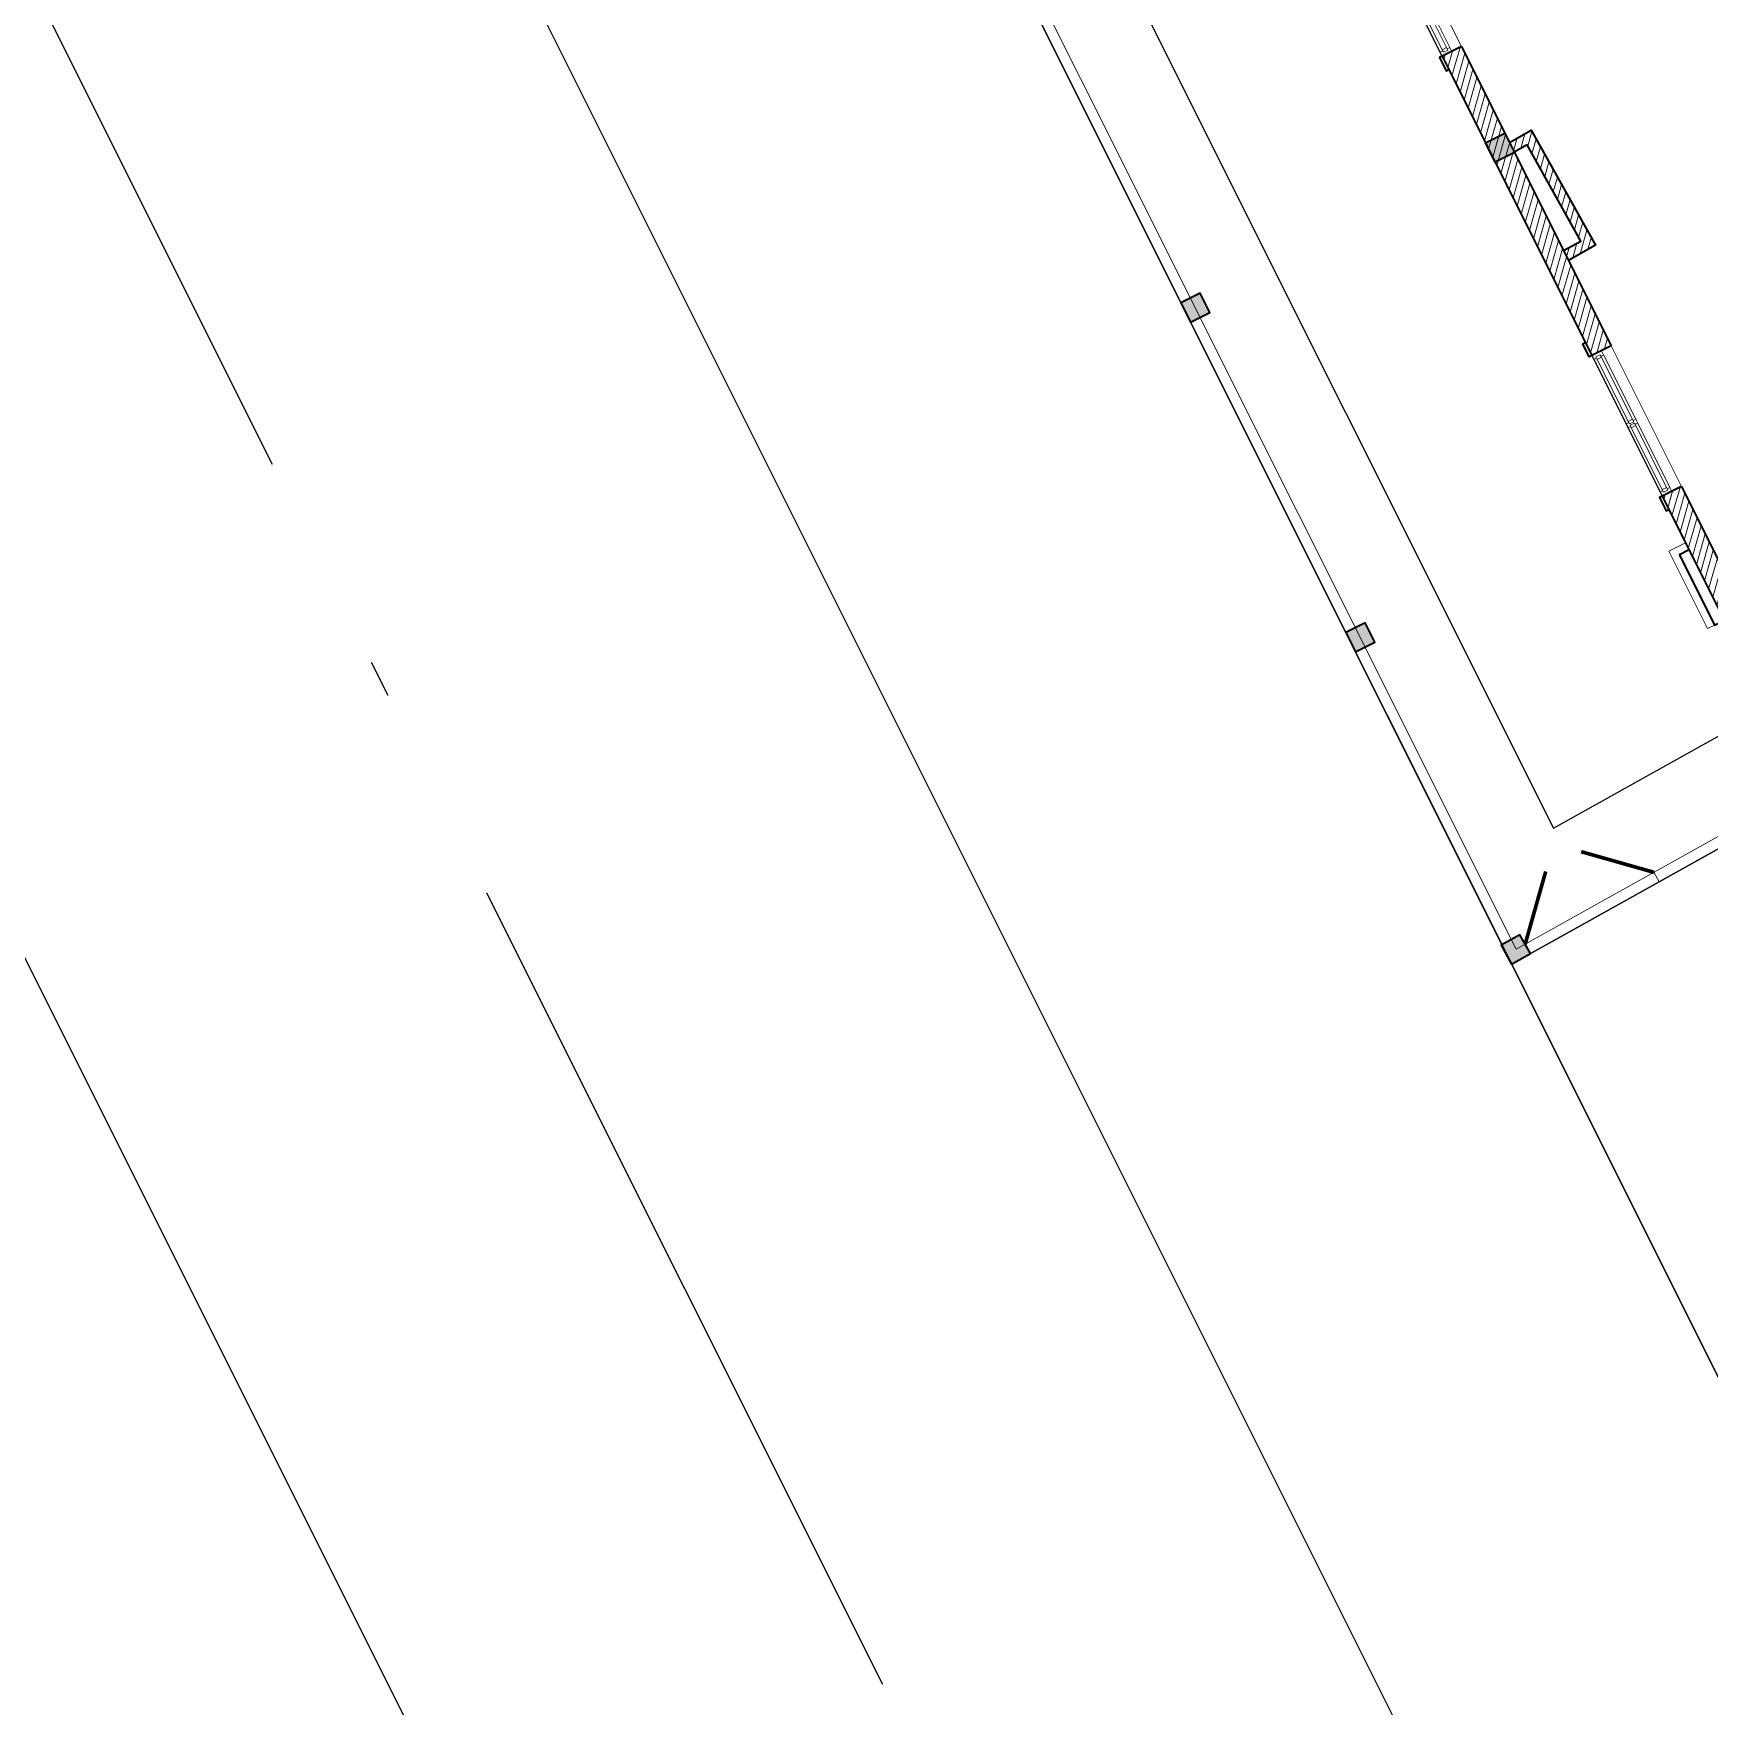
# Model space of a CAD drawing. Header units: millimetres. Extents: x 567980 to 569372, y 2065777 to 2066674.
# Drawn here: x 568962.33 to 568979.37, y 2066240.97 to 2066257.99 of the extents above; entities that cross this region are included whole.
import ezdxf

# ---------------------------------------------------------------- set-up
doc = ezdxf.new("R2010")
doc.units = ezdxf.units.MM
doc.linetypes.add('ACAD_ISO10W100', pattern=[18.5, 12, -3, 0.5, -3])
doc.linetypes.add('CENTER', pattern=[3, 1.5, -0.5, 0.5, -0.5])
for name, color, linetype, lineweight in [('A-COT VACH', 2, 'Continuous', 35), ('A-CUA', 25, 'Continuous', 5), ('A-HATCH', 251, 'Continuous', 5), ('A-NET THAY', 125, 'Continuous', 18), ('A-TUONG', 255, 'Continuous', 35), ('boDnv', 54, 'Continuous', 25)]:
    doc.layers.add(name, color=color, linetype=linetype, lineweight=lineweight)
for name, color, linetype in [('ChiaLo', 128, 'CENTER'), ('datOlienke', 42, 'Continuous'), ('LogDg', 7, 'Continuous'), ('LoLK', 6, 'Continuous'), ('QUYEN', 7, 'Continuous'), ('TimDg', 222, 'Continuous'), ('ViaHeS', 32, 'Continuous')]:
    doc.layers.add(name, color=color, linetype=linetype)
doc.styles.add('rms', font='romans.shx', dxfattribs={"width": 0.7, "bigfont": 'vns.shx'})
doc.linetypes.add('ADL', pattern='A,0.125,-0.15,["++",rms,S=0.5,R=0,X=0,Y=-0.2245],-1.35,1.125', length=2.75)

# ---------------------------------------------------------------- blocks, each defined once
blk = doc.blocks.new('NEN')
at = {"layer": 'boDnv', "color": 10, "linetype": 'ADL', "ltscale": 0.25}
blk.add_lwpolyline([(447.024, -28.766, 0.001711), (440.579, -16.796), (434.623, -15.073), (276.129, -103.512), (274.235, -109.654), (280.307, -121.793)], format="xyb", close=True, dxfattribs=at)
at = {"layer": 'ChiaLo', "ltscale": 5}
blk.add_lwpolyline([(352.49, -59.758), (362.235, -77.223), (279.9, -123.165)], dxfattribs=at)
at = {"layer": 'datOlienke'}
blk.add_lwpolyline([(448.369, -29.161, 0.001887), (441.258, -15.951), (434.5, -13.997), (275.291, -102.834), (273.162, -109.742), (279.88, -123.176)], format="xyb", close=True, dxfattribs=at)
at = {"layer": 'LogDg'}
for points in [[(462.182, -42.484, 0.004173), (446.541, -13.107, 0.41755), (435.613, -9.94), (272.325, -101.054, 0.401037), (269.068, -111.618), (286.084, -145.639, 0.427514), (297.137, -149.047), (456.991, -59.849, 0.406017), (462.182, -42.484)], [(49.536, -260.065, -0.269945), (34.095, -247.153), (22.999, -216.476, -0.362457), (26.499, -206.84), (119.685, -152.625, -0.414384), (136.095, -156.969), (142.222, -167.514, 0.414214), (153.158, -170.413), (250.593, -113.801, -0.432664), (261.767, -117.14), (278.799, -151.193, -0.396001), (275.663, -161.688), (133.439, -244.323, -0.012999), (88.371, -268.964, -0.278117), (67.767, -267.557, 0.110848), (49.536, -260.065)]]:
    blk.add_lwpolyline(points, format="xyb", dxfattribs=at)
at = {"layer": 'LoLK'}
blk.add_lwpolyline([(279.137, -100.688), (275.291, -102.834), (273.162, -109.742), (279.88, -123.176), (288.882, -118.153)], close=True, dxfattribs=at)
at = {"layer": 'TimDg', "linetype": 'ACAD_ISO10W100', "ltscale": 0.75}
blk.add_lwpolyline([(335.549, -254.599), (124.099, 168.176)], dxfattribs=at)
at = {"layer": 'ViaHeS'}
blk.add_lwpolyline([(441.258, -15.951), (434.5, -13.997), (275.291, -102.834), (273.162, -109.742), (288.93, -141.269), (295.49, -143.229), (301.319, -139.843), (453.888, -54.71), (456.773, -45.088, 0.004151)], format="xyb", close=True, dxfattribs=at)
blk.add_lwpolyline([(450.717, -33.576), (448.369, -29.161), (279.88, -123.176), (282.119, -127.653), (450.717, -33.576)], dxfattribs=at)
blk = doc.blocks.new('NEN A')
at = {"layer": 'datOlienke'}
blk.add_lwpolyline([(7.63, 25, 0.001887), (7.857, 40), (2.908, 45), (-179.409, 45), (-184.635, 40.005), (-185.313, 25)], format="xyb", close=True, dxfattribs=at)
at = {"layer": 'LoLK'}
blk.add_lwpolyline([(-175.005, 45), (-179.409, 45), (-184.635, 40.005), (-185.313, 25), (-175.005, 25)], close=True, dxfattribs=at)
blk = doc.blocks.new('*U416')
at = {"layer": 'A-CUA', "color": 32}
for points in [[(60, -40), (45, -40), (45, -10), (0, -10), (0, -40), (0, -40), (0, -90), (0, -90), (0, -120), (45, -120), (45, -90), (60, -90)], [(30, -90), (60, -90), (60, -40), (30, -40)], [(793, -90), (763, -90), (763, -40), (793, -40)], [(822, -90), (807, -90), (807, -40), (822, -40), (822, -10), (777, -10), (777, -40), (793, -40), (793, -90), (777, -90), (777, -120), (822, -120)], [(807, -90), (837, -90), (837, -40), (807, -40)], [(1540, -40), (1555, -40), (1555, -10), (1600, -10), (1600, -40), (1600, -40), (1600, -90), (1600, -90), (1600, -120), (1555, -120), (1555, -90), (1540, -90)], [(1570, -90), (1540, -90), (1540, -40), (1570, -40)]]:
    blk.add_lwpolyline(points, close=True, dxfattribs=at)
at = {"layer": 'A-CUA', "color": 37, "lineweight": -2}
for points in [[(45, -10), (777, -10), (777, -40), (45, -40)], [(45, -90), (777, -90), (777, -120), (45, -120)], [(1555, -10), (822, -10), (822, -40), (1555, -40)], [(1555, -90), (822, -90), (822, -120), (1555, -120)]]:
    blk.add_lwpolyline(points, close=True, dxfattribs=at)
blk = doc.blocks.new('*U413')
at = {"layer": 'A-CUA', "color": 32}
for points in [[(60, -40), (45, -40), (45, -10), (0, -10), (0, -40), (0, -40), (0, -90), (0, -90), (0, -120), (45, -120), (45, -90), (60, -90)], [(30, -90), (60, -90), (60, -40), (30, -40)], [(800, -90), (770, -90), (770, -40), (800, -40)], [(830, -90), (815, -90), (815, -40), (830, -40), (830, -10), (785, -10), (785, -40), (800, -40), (800, -90), (785, -90), (785, -120), (830, -120)], [(815, -90), (845, -90), (845, -40), (815, -40)], [(1585, -90), (1555, -90), (1555, -40), (1585, -40)], [(1615, -90), (1600, -90), (1600, -40), (1615, -40), (1615, -10), (1570, -10), (1570, -40), (1585, -40), (1585, -90), (1570, -90), (1570, -120), (1615, -120)], [(1600, -90), (1630, -90), (1630, -40), (1600, -40)], [(2340, -40), (2355, -40), (2355, -10), (2400, -10), (2400, -40), (2400, -40), (2400, -90), (2400, -90), (2400, -120), (2355, -120), (2355, -90), (2340, -90)], [(2370, -90), (2340, -90), (2340, -40), (2370, -40)]]:
    blk.add_lwpolyline(points, close=True, dxfattribs=at)
at = {"layer": 'A-CUA', "color": 37, "lineweight": -2}
for points in [[(45, -10), (785, -10), (785, -40), (45, -40)], [(45, -90), (785, -90), (785, -120), (45, -120)], [(830, -10), (1570, -10), (1570, -40), (830, -40)], [(1570, -90), (830, -90), (830, -120), (1570, -120)], [(2355, -10), (1615, -10), (1615, -40), (2355, -40)], [(2355, -90), (1615, -90), (1615, -120), (2355, -120)]]:
    blk.add_lwpolyline(points, close=True, dxfattribs=at)
blk = doc.blocks.new('phao cua chinh mb a1')
at = {"layer": 'A-TUONG'}
blk.add_lwpolyline([(0, 0), (0, -30), (-150, -30), (-150, 0)], dxfattribs=at)
blk = doc.blocks.new('cot gia md a1')
at = {"layer": 'A-NET THAY'}
blk.add_lwpolyline([(880, 0), (880, -190), (0, -190), (0, -110)], dxfattribs=at)
at = {"layer": 'A-TUONG'}
blk.add_lwpolyline([(800, 0), (800, -110), (0, -110), (0, 0)], dxfattribs=at)
blk = doc.blocks.new('cot 220')
at = {"layer": 'A-COT VACH'}
h = blk.add_hatch(color=256, dxfattribs=at)
h.dxf.hatch_style = 1
h.paths.add_polyline_path([(110, 110), (-110, 110), (-110, -110), (110, -110)])
blk.add_lwpolyline([(-110, -110), (110, -110), (110, 110), (-110, 110)], close=True, dxfattribs=at)
blk = doc.blocks.new('T1 T6666')
at = {"layer": 'A-HATCH'}
h = blk.add_hatch(dxfattribs=at)
h.set_pattern_fill('ANSI31', color=256, scale=0.5, angle=-180)
h.set_pattern_definition([(225, (2.290647, -5.150195), (0.04419417, -0.04419417), [])])
h.paths.add_polyline_path([(2.23, -5.46), (1.271, -5.46), (1.271, -3.659), (1.221, -3.673), (1.221, -5.57), (2.34, -5.57), (2.34, -4.71), (2.23, -4.71)], flags=17)
h.paths.add_polyline_path([(5.948, -14.07), (5.253, -14.734), (5.405, -14.893), (6.164, -14.168), (6.204, -13.273), (5.985, -13.263)])
h.paths.add_polyline_path([(6.039, -12.064), (6.259, -12.074), (6.316, -10.805), (6.096, -10.795)])
h.paths.add_polyline_path([(6.205, -8.398), (6.424, -8.408), (6.578, -5.007), (6.359, -4.997)])
h.paths.add_polyline_path([(6, -7.31), (6.254, -7.31), (6.259, -7.2), (6.11, -7.2), (6.11, -6.08), (6.31, -6.08), (6.315, -5.97), (6, -5.97)])
h.paths.add_polyline_path([(6.431, -3.399), (6.651, -3.409), (6.714, -2), (5.74, -2), (5.74, -2.22), (6.484, -2.22)])
h.paths.add_polyline_path([(0, -17), (1, -17), (1, -16.78), (0.11, -16.78), (0.11, -11.32), (0.22, -11.32), (0.22, -2.22), (2.94, -2.22), (2.94, -2), (0, -2)])
h.paths.add_polyline_path([(2.23, -3.91), (2.34, -3.91), (2.34, -2.22), (2.23, -2.22)], flags=17)
h.paths.add_polyline_path([(0.22, -10.11), (0.48, -10.11), (0.48, -9.14), (0.37, -9.14), (0.37, -10), (0.22, -10)], flags=17)
h.paths.add_polyline_path([(3.112, -16.78), (2.2, -16.78), (2.2, -17), (3.201, -17), (3.959, -16.275), (3.807, -16.116)])
at = {"layer": 'A-NET THAY'}
for p, q in [((8.588, -0.11), (8.588, 0)), ((10.088, -0.11), (10.088, 0)), ((6.431, -3.399), (6.359, -4.997)), ((6.578, -5.007), (6.651, -3.409)), ((6.205, -8.398), (6.096, -10.795)), ((6.316, -10.805), (6.424, -8.408))]:
    blk.add_line(p, q, dxfattribs=at)
blk.add_lwpolyline([(0, -20), (4.404, -20), (9.63, -15.005), (10.308, 0), (0, 0)], close=True, dxfattribs=at)
blk.add_lwpolyline([(0.11, -17.11), (0.11, -19.89), (4.36, -19.89), (9.522, -14.956), (10.193, -0.11), (0.11, -0.11), (0.11, -2)], dxfattribs=at)
at = {"layer": 'A-TUONG'}
for p, q in [((6.431, -3.399), (6.651, -3.409)), ((6.359, -4.997), (6.578, -5.007)), ((6.205, -8.398), (6.424, -8.408))]:
    blk.add_line(p, q, dxfattribs=at)
for points in [[(6.651, -3.409), (6.714, -2), (5.74, -2)], [(6.431, -3.399), (6.484, -2.22), (5.74, -2.22)], [(6.205, -8.398), (6.359, -4.997)], [(6.424, -8.408), (6.578, -5.007)], [(6.254, -7.31), (6, -7.31), (6, -5.97), (6.315, -5.97)], [(6.31, -6.08), (6.11, -6.08), (6.11, -7.2), (6.259, -7.2)]]:
    blk.add_lwpolyline(points, dxfattribs=at)
at = {"layer": 'Defpoints'}
blk.add_lwpolyline([(0, -2), (6.71, -2), (6.164, -14.168), (3.201, -17), (0, -17)], close=True, dxfattribs=at)
at = {"layer": 'QUYEN'}
for points in [[(8.588, -0.11, 0.0375, 0.0375, 0), (9.132, -0.654, 0, 0, 0.192739), (9.338, -0.11, 0, 0, 1.782882)], [(10.088, -0.11, 0.0375, 0.0375, 0), (9.545, -0.654, 0, 0, -0.192739), (9.338, -0.11, 0, 0, -1.782882)]]:
    blk.add_lwpolyline(points, format="xyseb", dxfattribs=at)
at = {"layer": 'A-COT VACH', "yscale": 0.001, "zscale": 0.001}
for p, xscale, rotation in [((10.198, -0.11), 0.001, 180), ((10.033, -3.652), 0.001, 177.4105234065639), ((6.364, -7.31), -0.001, 357.4105234065676), ((9.864, -7.398), 0.001, 177.4105234065639)]:
    blk.add_blockref('cot 220', p, dxfattribs=dict(at, xscale=xscale, rotation=rotation))
at = {"layer": 'A-CUA', "xscale": -0.001, "yscale": 0.001, "zscale": 0.001, "rotation": 267.4105234065759}
for name, p in [('*U416', (6.588, -5.008)), ('*U413', (6.326, -10.806))]:
    blk.add_blockref(name, p, dxfattribs=at)
at = {"layer": 'A-NET THAY'}
for name, p, xscale, yscale, zscale, rotation in [('cot gia md a1', (6.714, -2), -0.001, 0.001, 0.001, 87.41052340656265), ('phao cua chinh mb a1', (6.651, -3.409), -0.001, 0.001, 0.001, 87.410523406569), ('phao cua chinh mb a1', (6.578, -5.007), 0.0009999999999999998, 0.0009999999999999998, 0.0009999999999999998, 87.41052340656864), ('phao cua chinh mb a1', (6.424, -8.408), -0.001, 0.001, 0.001, 87.410523406569)]:
    blk.add_blockref(name, p, dxfattribs=dict(at, xscale=xscale, yscale=yscale, zscale=zscale, rotation=rotation))
blk = doc.blocks.new('MBT1 A')
at = {"layer": 'LoLK'}
blk.add_blockref('NEN A', (0, 0), dxfattribs=at)
at = {"layer": 'LoLK', "rotation": 180}
blk.add_blockref('T1 T6666', (-175.005, 25), dxfattribs=at)

msp = doc.modelspace()

# ---------------------------------------------------------------- block references
at = {"layer": 'boDnv'}
msp.add_blockref('NEN', (568697.481, 2066371.697), dxfattribs=at)

# ---------------------------------------------------------------- next in the draw order: block references
at = {"layer": 'LoLK', "rotation": 29.16129448356799}
msp.add_blockref('MBT1 A', (569151.368, 2066316.987), dxfattribs=at)

doc.saveas('drawing.dxf')
